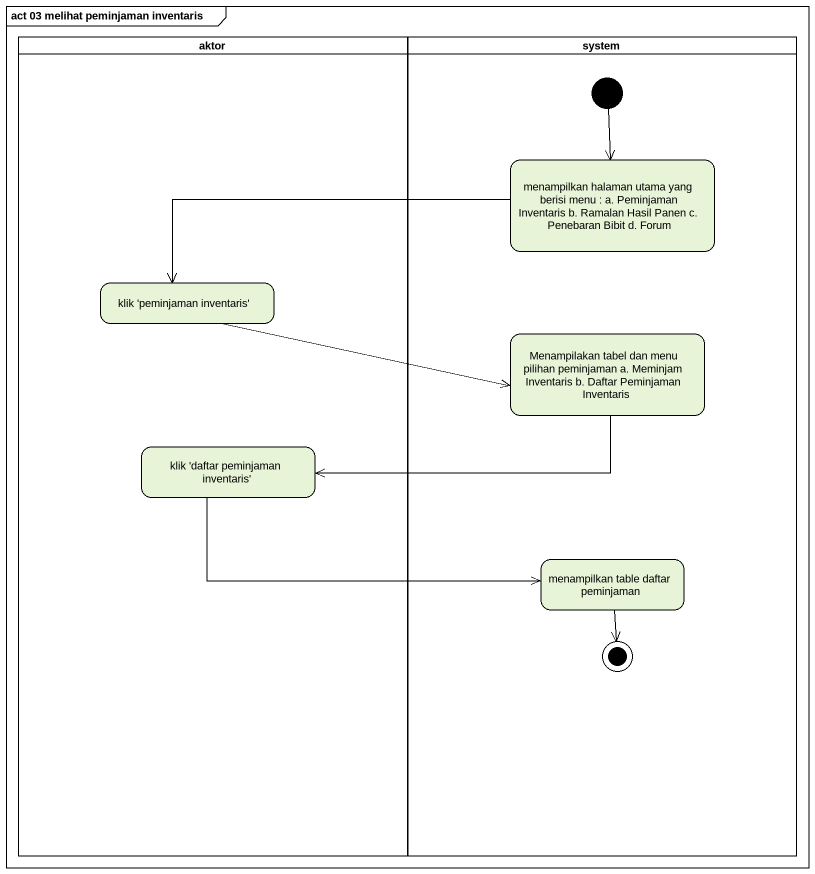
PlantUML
@startuml
mainframe act 03 melihat peminjaman inventaris
hide empty description
state aktor <<partition>> {
  state "klik 'peminjaman inventaris'" as klik_peminjaman_inventaris
  state "klik 'daftar peminjaman inventaris'" as klik_daftar_peminjaman
}
state system <<partition>> {
  state "menampilkan halaman utama yang berisi menu : a. Peminjaman Inventaris b. Ramalan Hasil Panen c. Penebaran Bibit d. Forum" as menampilkan_halaman_utama
  state "Menampilakan tabel dan menu pilihan peminjaman a. Meminjam Inventaris b. Daftar Peminjaman Inventaris" as Menampilakan_tabel_dan_menu
  state "menampilkan table daftar peminjaman" as menampilkan_table_daftar
  [*] --> menampilkan_halaman_utama
  menampilkan_table_daftar --> [*]
}
menampilkan_halaman_utama -left-> klik_peminjaman_inventaris
klik_peminjaman_inventaris -right-> Menampilakan_tabel_dan_menu
Menampilakan_tabel_dan_menu -left-> klik_daftar_peminjaman
klik_daftar_peminjaman -right-> menampilkan_table_daftar
@enduml
